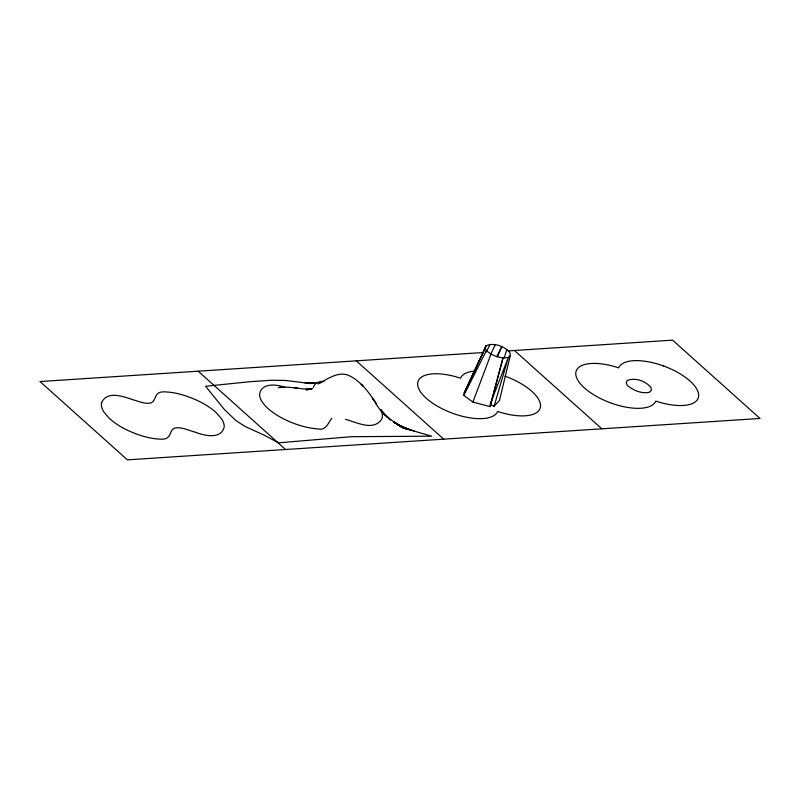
<?xml version="1.0" encoding="UTF-8"?>
<svg xmlns="http://www.w3.org/2000/svg" width="800" height="800" viewBox="0 0 800 800"><rect width="100%" height="100%" fill="white"/><g stroke="black" fill="none" stroke-linecap="round" stroke-linejoin="round"><path stroke-width="1.2" d="M490.04 406.6L502.99 358.03L508.32 357.45L510.27 355.58L509.96 352.68C504.44 346.26 494.34 342.38 486.23 345.65L464.22 392.86L463.81 395.39L472.88 402.08L490.04 406.6L502.99 358.03L496.26 356.5L490.99 354.08L486.34 350.73L485.06 347.93M510.27 355.58L499.51 400.34L494.09 406.33L490.16 404.27L508.32 357.45L494.09 406.33M504.29 357.72L506.82 349.39M465.78 390.16L486.23 345.65L464.22 392.86M472.88 402.08L490.99 354.08M497.51 356.74L501.75 346.57L496.8 356.66M491.02 353.61L495.28 344.67M313.35 387.34C314.64 382.75 319.6 380.96 323.97 381.59M463.81 395.39L486.34 350.73M486.23 351.96L490.11 344.32M331.72 418.3C328.12 423.07 326.01 430.81 318.07 428.95C306.04 427.98 294.32 424.27 283.56 418.89A43.1 18.08 20.7 0 1 267.72 408.24A41.48 17.4 20.7 0 1 262.64 402.58A42.46 17.81 20.7 0 1 259.58 394.69C260.73 382.76 276.58 383.97 284.75 387.42M321.84 381.9L317.94 383.9C327.3 379.43 337.79 370.91 348.75 375.41C360.38 380.93 368.46 391.61 375.23 402.2L372.44 398.05L376.6 403.88M306.47 390.15L308.75 389.45M308.16 389.58L312.62 388.47L306.11 389.35L311.36 388.95C300.37 389.73 289.47 385.87 278.38 387.56L281.49 387.49M483.31 352.53L40 381.54L127.41 459.86L760 418.46L672.59 340.14L508.22 350.9M316.45 383.06L307.18 383.11L285.24 380.43L271.35 380.25L249.33 381.76L205.57 386.27L224.14 409.22L235.87 420.57L245.06 426.45L263.88 435.03L278.48 442.82L351.69 436.69L431.67 436.19L408.25 429.39M304.3 382.69L314.89 383.13L307.18 383.11L310.78 383.61M294.43 387.71L297.34 388.16L295.37 387.85M405.21 428.63L407.74 429.26L395.34 423.14L403.64 427.63M414.09 430.92L401.34 427.31L411.87 430.32L399.53 426.1L410.81 430.04L396.99 424.34L407.74 429.26M345.51 419.36C356.61 422.16 373.47 431.63 381.76 419.13A42.2 17.7 20.7 0 0 381.57 411.97L375.73 403.64M405.72 428.76L394.52 422.53L402.67 427.31M402.7 427.31L393.7 421.9L402.7 427.63L392.88 421.27L383.26 413.3L387.42 417.61M514.44 350.49L601.85 428.81M356.3 360.84L443.7 439.16M198.15 371.19L285.56 449.51M361.88 384.97L361.19 384.33L363.31 386.33M390.16 420.04L380.6 409.44L384.84 415.31M504.94 376.15A42.55 17.85 20.7 0 1 540.37 407.34A42.55 17.85 20.7 0 1 497.63 411.45A42.55 17.85 20.7 0 1 452.51 413.24A42.55 17.85 20.7 0 1 417.81 382.16A42.55 17.85 20.7 0 1 460.51 378.2A42.55 17.85 20.7 0 1 475.26 371.06M101.66 402.58L101.45 403.59A41.88 17.57 20.7 0 0 101.61 406.89A42.52 17.83 20.7 0 0 103.68 411.74L109.1 418.15A43.05 18.06 20.7 0 0 127.33 430.17C138.42 435.26 150.46 439.25 162.76 439.2A17.88 7.5 20.7 0 0 167.2 437.93C170.86 435.63 170.28 429.93 174.39 428.16C181.69 426.47 188.84 430.66 195.76 432.33C204.43 435.71 220.6 439.59 224.11 427.46A41.88 17.57 20.7 0 0 223.95 424.16A42.52 17.83 20.7 0 0 221.88 419.31L216.46 412.9A43.05 18.06 20.7 0 0 198.22 400.88C187.14 395.79 175.1 391.8 162.79 391.85A17.88 7.5 20.7 0 0 158.36 393.12C154.7 395.42 155.28 401.12 151.17 402.89C144.9 404.46 138.67 401.23 132.72 399.66C123.35 396.47 107.12 390.44 101.66 402.58M627.31 380.47L626.14 382.75L627.42 385.54C633.47 390.48 641.52 393.97 649.4 392.27L651.35 390.4L651.04 387.49C645.52 381.08 635.42 377.19 627.31 380.47M663.79 366.06A42.55 17.85 20.7 0 0 618.66 367.85A42.55 17.85 20.7 0 0 575.96 371.81A42.55 17.85 20.7 0 0 610.65 402.89A42.55 17.85 20.7 0 0 655.78 401.1A42.55 17.85 20.7 0 0 698.49 397.14A42.55 17.85 20.7 0 0 663.79 366.06"/></g></svg>
